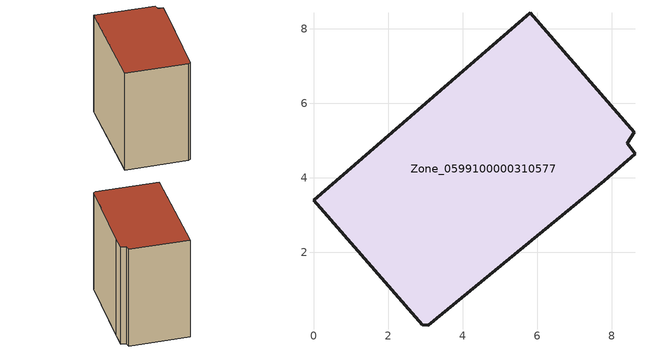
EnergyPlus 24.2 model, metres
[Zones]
Zone_0599100000310577
 floor ground (C_G): 3.08,0.04 2.91,0.06 0,3.4 5.82,8.43 8.61,5.22 8.42,4.92 8.62,4.64 7.79,3.92 z0
 wall outside (C_F): 0,3.4 2.91,0.06 3.08,0.04 7.79,3.92 8.62,4.64 8.42,4.92 8.61,5.22 5.82,8.43 0,3.4 z0:7.57
 roof outside (C_R): 8.42,4.92 8.61,5.22 5.82,8.43 0,3.4 2.91,0.06 3.08,0.04 7.79,3.92 8.62,4.64 z7.57
[BUILDING]
Pand.0599100000310577: North Axis=0; Terrain=City; Loads Convergence Tolerance Value=0.04; Temperature Convergence Tolerance Value=0.4; Solar Distribution=FullExterior; Maximum Number of Warmup Days=25; Minimum Number of Warmup Days=1
[Site:Location]
Rotterdam.The.Hague.AP_ZH_NLD Design_Conditions: Latitude=51.96; Longitude=4.45; Time Zone=1; Elevation=-4.5
[SITE:GROUNDTEMPERATURE:BUILDINGSURFACE]
18, 18, 18, 18, 18, 18, 18, 18, 18, 18, 18, 18
[MATERIAL] Thermal Absorptance=0.9; Solar Absorptance=0.7; Visible Absorptance=0.7
Name | Roughness | Thickness | Conductivity | Density | Specific Heat
G.TI.1946 | MediumSmooth | 0.15 | 1 | 540 | 1210
F.TI.1946 | Rough | 0.3 | 0.857143 | 1920 | 840
R.TI.1946 | MediumRough | 0.2 | 0.1 | 1500 | 1000
[CONSTRUCTION]
C_G: G.TI.1946
C_F: F.TI.1946
C_R: R.TI.1946
[ZONE]
Zone_0599100000310577: Type=1; Multiplier=1; Ceiling Height=Autocalculate; Volume=Autocalculate; Floor Area=autocalculate; Part of Total Floor Area=Yes
[ZONEINFILTRATION:DESIGNFLOWRATE]
Infil_Zone_0599100000310577: Zone or ZoneList or Space or SpaceList=Zone_0599100000310577; Schedule=AlwaysOn; Design Flow Rate Calculation Method=Flow/Area; Flow Rate per Floor Area=0.003; Constant Term Coefficient=1; Temperature Term Coefficient=0; Velocity Term Coefficient=0; Velocity Squared Term Coefficient=0
[HVACTEMPLATE:ZONE:IDEALLOADSAIRSYSTEM]
Zone_0599100000310577: Maximum Heating Supply Air Temperature=50; Minimum Cooling Supply Air Temperature=13; Maximum Heating Supply Air Humidity Ratio=0.0156; Minimum Cooling Supply Air Humidity Ratio=0.0077; Heating Limit=NoLimit; Cooling Limit=NoLimit; Dehumidification Control Type=ConstantSensibleHeatRatio; Cooling Sensible Heat Ratio=0.7; Dehumidification Setpoint=60; Humidification Control Type=None; Humidification Setpoint=30; Outdoor Air Method=None; Outdoor Air Flow Rate per Person=0.00944; Outdoor Air Flow Rate per Zone Floor Area=0; Outdoor Air Flow Rate per Zone=0; Demand Controlled Ventilation Type=None; Outdoor Air Economizer Type=NoEconomizer; Heat Recovery Type=None; Sensible Heat Recovery Effectiveness=0.7; Latent Heat Recovery Effectiveness=0.65
[ZONECONTROL:THERMOSTAT]
ThermostatControl_Zone_0599100000310577: Zone or ZoneList=Zone_0599100000310577; Control Type Schedule=DualSetpointControlType; Control 1=Thermostat_Zone_0599100000310577; Temperature Difference Between Cutout And Setpoint=0
[THERMOSTATSETPOINT:DUALSETPOINT]
Thermostat_Zone_0599100000310577: Heating Setpoint Temperature Schedule=HeatingSetpoint_Zone_0599100000310577; Cooling Setpoint Temperature Schedule=CoolingSetpoint_Zone_0599100000310577
[SCHEDULE:COMPACT]
HeatingSetpoint_Zone_0599100000310577: Through: 12/31, For: AllDays, Until: 24:00, 21
CoolingSetpoint_Zone_0599100000310577: Through: 12/31, For: AllDays, Until: 24:00, 24
DualSetpointControlType: Through: 12/31, For: AllDays, Until: 24:00, 4
AlwaysOn: Through: 12/31, For: AllDays, Until: 24:00, 1
